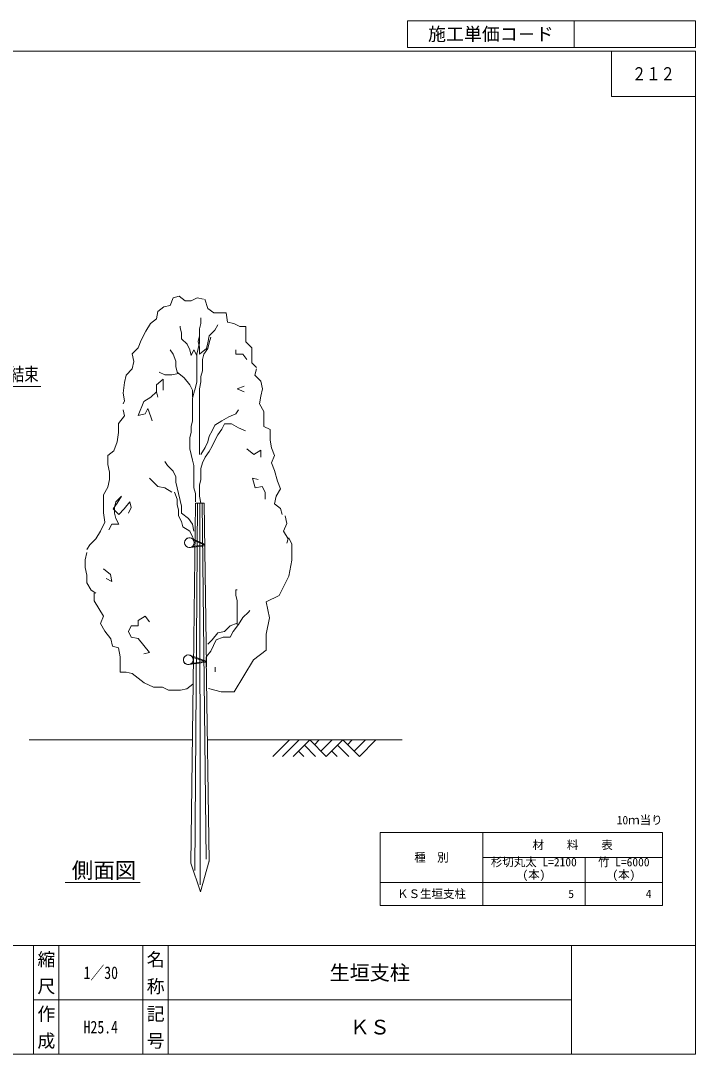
# Model space of a CAD drawing. Units: millimetres on the paper, with parts at other scales. Extents: x 11 to 3029, y 10 to 3833.
# Drawn here: x 162.7 to 284.6, y 9.8 to 196.5 of the extents above; entities that cross this region are included whole.
import ezdxf
from ezdxf.enums import TextEntityAlignment as Align

# ---------------------------------------------------------------- set-up
doc = ezdxf.new("R2010")
doc.units = ezdxf.units.MM
for name, color, linetype, lineweight in [('0_2', 7, 'Continuous', 13), ('_0-0_', 7, 'Continuous', 13), ('ハッチ', 4, 'Continuous', 13), ('寸法', 1, 'Continuous', 13), ('本体', 7, 'Continuous', 13)]:
    doc.layers.add(name, color=color, linetype=linetype, lineweight=lineweight)
doc.styles.add('@ＭＳ ゴシック', font='')
doc.styles.add('ＭＳ ゴシック', font='')
doc.styles.get('@ＭＳ ゴシック').set_extended_font_data('@MS Gothic')
doc.styles.get('ＭＳ ゴシック').set_extended_font_data('MS Gothic')

msp = doc.modelspace()

# ---------------------------------------------------------------- linework, layer by layer
at = {"layer": '0_2'}
for p, q in [((227.642, 49.839), (227.642, 36.689)), ((227.642, 49.839), (278.642, 49.839)), ((246.142, 49.839), (246.142, 36.689)), ((278.642, 49.839), (278.642, 36.689)), ((246.142, 45.339), (278.642, 45.339)), ((264.642, 45.339), (264.642, 36.689)), ((227.642, 40.839), (278.642, 40.839)), ((227.642, 36.689), (278.642, 36.689)), ((262.173, 19.614), (164.978, 19.614))]:
    msp.add_line(p, q, dxfattribs=at)
at = {"layer": '_0-0_'}
for p, q in [((232.546, 196.453), (284.557, 196.453)), ((232.546, 196.453), (232.546, 191.615)), ((262.666, 196.453), (262.666, 191.615)), ((284.557, 196.453), (284.557, 191.615)), ((232.546, 191.615), (284.557, 191.615)), ((269.422, 190.967), (269.422, 182.767)), ((284.557, 182.767), (269.422, 182.767)), ((164.978, 29.443), (164.978, 9.785)), ((169.574, 29.443), (169.574, 9.785)), ((184.722, 29.443), (184.722, 9.796)), ((189.318, 29.443), (189.318, 9.785)), ((262.173, 29.443), (262.173, 9.785))]:
    msp.add_line(p, q, dxfattribs=at)
at = {"layer": '_0-0_', "color": 6}
msp.add_line((10.744, 29.443), (284.557, 29.443), dxfattribs=at)
msp.add_lwpolyline([(284.557, 190.967), (10.744, 190.967), (10.744, 9.785), (284.557, 9.785)], close=True, dxfattribs=at)
at = {"layer": 'ハッチ'}
for p, q in [((208.242, 63.56), (211.237, 66.555)), ((209.97, 63.56), (212.964, 66.555)), ((211.889, 63.56), (214.884, 66.555)), ((213.924, 65.595), (215.959, 63.56)), ((214.884, 66.555), (217.879, 63.56)), ((215.737, 65.702), (216.59, 66.555)), ((216.92, 64.519), (218.956, 66.555)), ((217.879, 63.56), (220.873, 66.555)), ((219.914, 65.595), (221.948, 63.56)), ((220.873, 66.555), (223.868, 63.56)), ((221.726, 65.702), (222.579, 66.555)), ((222.909, 64.519), (224.945, 66.555)), ((223.868, 63.56), (226.863, 66.555)), ((212.868, 64.539), (213.847, 63.56)), ((218.858, 64.539), (219.837, 63.56))]:
    msp.add_line(p, q, dxfattribs=at)
at = {"layer": '寸法', "color": 3}
msp.add_line((170.729, 40.816), (184.261, 40.816), dxfattribs=at)
at = {"layer": '寸法'}
msp.add_lwpolyline([(111.119, 108.463), (111.477, 108.811), (133.683, 130.366), (166.308, 130.366)], dxfattribs=at)
at = {"layer": '本体'}
for p, q in [((190.207, 146.413), (189.659, 145.044)), ((191.301, 146.686), (190.207, 146.413)), ((192.396, 145.865), (191.301, 146.686)), ((193.491, 145.865), (192.396, 145.865)), ((194.586, 146.413), (193.491, 145.865)), ((195.68, 146.139), (194.586, 146.413)), ((195.954, 146.139), (196.501, 144.497)), ((187.47, 143.949), (187.196, 142.581)), ((188.565, 144.77), (187.47, 143.949)), ((189.659, 145.044), (188.565, 144.77)), ((196.501, 144.497), (197.596, 143.676)), ((187.196, 142.581), (186.101, 141.76)), ((195.244, 142.8), (195.244, 141.793)), ((197.596, 143.676), (198.691, 143.676)), ((198.691, 143.676), (199.786, 143.676)), ((199.786, 143.676), (200.059, 142.034)), ((200.059, 142.034), (201.154, 141.76)), ((185.28, 140.391), (184.459, 138.749)), ((186.101, 141.76), (185.28, 140.391)), ((191.466, 141.038), (191.466, 141.289)), ((191.718, 140.03), (191.466, 141.038)), ((191.718, 139.023), (191.718, 140.03)), ((195.244, 141.793), (194.992, 140.786)), ((194.992, 140.786), (194.992, 139.526)), ((196.755, 139.526), (197.763, 140.534)), ((197.763, 140.534), (198.266, 141.541)), ((201.154, 141.76), (202.249, 141.212)), ((202.249, 141.212), (203.344, 141.212)), ((203.344, 141.212), (203.344, 139.844)), ((184.459, 138.749), (183.912, 137.381)), ((192.726, 138.015), (191.718, 139.023)), ((194.992, 139.526), (194.74, 138.519)), ((194.74, 138.519), (194.992, 137.512)), ((194.992, 138.267), (194.74, 137.26)), ((194.992, 139.778), (194.992, 138.267)), ((196.251, 137.26), (196.503, 138.267)), ((196.503, 138.267), (196.755, 139.526)), ((196.755, 138.267), (196.503, 137.26)), ((197.007, 139.275), (196.755, 138.267)), ((203.344, 139.844), (203.344, 138.476)), ((203.344, 138.476), (204.438, 137.381)), ((183.912, 137.381), (182.817, 136.286)), ((182.817, 136.286), (183.091, 134.918)), ((190.207, 136.252), (189.704, 137.008)), ((193.229, 137.008), (192.726, 138.015)), ((193.481, 136.001), (193.229, 137.008)), ((193.985, 137.008), (193.481, 136.001)), ((194.489, 136.001), (193.985, 137.008)), ((194.74, 137.26), (194.489, 136.252)), ((194.992, 137.512), (194.992, 136.252)), ((194.992, 136.252), (196.251, 137.26)), ((196.503, 137.26), (195.748, 136.252)), ((201.54, 136.252), (201.54, 137.008)), ((204.438, 137.381), (204.438, 136.012)), ((183.091, 134.918), (182.817, 133.549)), ((190.711, 134.993), (190.207, 136.252)), ((190.711, 133.986), (190.711, 134.993)), ((194.489, 136.252), (194.489, 135.245)), ((194.489, 134.238), (194.489, 136.001)), ((194.489, 135.245), (194.489, 134.238)), ((195.748, 136.252), (195.496, 135.245)), ((195.496, 135.245), (195.496, 134.238)), ((202.799, 136.252), (201.54, 136.252)), ((203.555, 135.245), (202.799, 136.252)), ((204.438, 136.012), (204.438, 134.644)), ((204.438, 134.644), (205.259, 133.823)), ((182.817, 133.549), (181.722, 132.455)), ((188.696, 132.475), (187.689, 132.979)), ((191.215, 132.727), (189.955, 132.475)), ((190.963, 132.979), (190.711, 133.986)), ((192.222, 131.971), (190.963, 132.979)), ((194.489, 132.475), (194.489, 134.238)), ((194.489, 134.238), (194.489, 133.23)), ((194.489, 133.23), (194.489, 132.223)), ((195.496, 133.23), (195.244, 132.223)), ((195.496, 134.238), (195.496, 133.23)), ((205.259, 133.549), (204.986, 132.455)), ((181.449, 131.086), (181.175, 129.17)), ((181.722, 132.455), (181.449, 131.086)), ((188.444, 131.719), (187.185, 130.712)), ((187.185, 130.712), (187.185, 129.453)), ((188.444, 130.712), (188.444, 131.719)), ((188.444, 129.705), (188.444, 130.712)), ((189.955, 132.475), (188.696, 132.475)), ((193.229, 130.712), (192.222, 131.971)), ((193.733, 129.705), (193.229, 130.712)), ((194.489, 131.216), (194.237, 130.208)), ((194.489, 132.223), (194.489, 131.216)), ((195.244, 131.216), (194.992, 129.956)), ((195.244, 132.223), (195.244, 131.216)), ((204.986, 132.455), (206.08, 131.36)), ((206.08, 131.36), (206.354, 129.991)), ((181.175, 129.17), (181.449, 127.802)), ((187.185, 129.453), (186.178, 128.445)), ((187.437, 128.445), (187.185, 129.453)), ((187.185, 129.453), (187.437, 128.445)), ((193.733, 128.445), (193.733, 129.705)), ((193.985, 129.201), (193.733, 128.194)), ((194.237, 130.208), (193.985, 129.201)), ((194.992, 129.956), (194.992, 128.949)), ((194.992, 128.949), (194.992, 127.942)), ((201.792, 129.956), (203.051, 130.46)), ((203.051, 129.453), (201.792, 129.956)), ((206.354, 129.991), (206.08, 128.623)), ((181.449, 127.802), (181.175, 127.255)), ((184.919, 127.69), (183.911, 125.171)), ((186.178, 128.445), (184.919, 127.69)), ((193.733, 128.194), (193.733, 127.186)), ((193.733, 127.186), (193.733, 126.179)), ((194.992, 127.942), (194.992, 126.934)), ((206.08, 128.623), (205.807, 127.255)), ((205.807, 127.255), (206.628, 125.886)), ((181.175, 126.16), (181.449, 125.065)), ((183.911, 125.171), (185.17, 125.423)), ((185.17, 125.423), (185.674, 126.431)), ((185.674, 126.431), (186.178, 124.92)), ((193.733, 126.179), (193.733, 125.171)), ((193.733, 125.171), (193.733, 124.164)), ((194.992, 126.934), (194.992, 125.927)), ((194.992, 125.927), (194.992, 124.92)), ((200.281, 124.92), (201.54, 125.423)), ((201.54, 125.423), (202.044, 126.179)), ((206.628, 125.886), (206.628, 124.518)), ((181.449, 125.065), (180.354, 123.697)), ((180.354, 123.697), (180.354, 122.055)), ((186.178, 124.92), (186.43, 124.164)), ((193.733, 124.164), (193.481, 123.157)), ((194.992, 124.92), (194.992, 123.912)), ((194.992, 123.912), (194.992, 122.905)), ((197.259, 122.401), (197.763, 123.409)), ((197.763, 123.409), (199.022, 124.164)), ((199.022, 124.164), (200.281, 124.92)), ((199.525, 123.66), (199.022, 122.653)), ((200.785, 123.66), (199.525, 123.66)), ((202.044, 122.905), (200.785, 123.66)), ((206.628, 124.518), (206.628, 123.149)), ((180.354, 122.055), (180.08, 120.412)), ((193.481, 122.149), (193.229, 121.142)), ((193.481, 123.157), (193.481, 122.149)), ((194.992, 122.905), (194.992, 121.897)), ((194.992, 121.897), (194.992, 120.89)), ((196.503, 120.386), (196.755, 121.394)), ((196.755, 121.394), (197.259, 122.401)), ((198.266, 121.646), (197.763, 120.638)), ((199.022, 122.653), (198.266, 121.646)), ((203.303, 122.401), (202.044, 122.905)), ((206.628, 123.149), (207.723, 122.602)), ((207.723, 122.602), (207.723, 120.686)), ((180.08, 120.412), (179.533, 118.77)), ((193.229, 121.142), (193.229, 120.135)), ((193.229, 120.135), (193.229, 119.127)), ((194.992, 120.89), (194.992, 119.883)), ((194.992, 119.883), (194.992, 118.624)), ((196, 119.379), (196.503, 120.386)), ((197.259, 119.631), (196.755, 118.624)), ((197.763, 120.638), (197.259, 119.631)), ((207.723, 120.686), (207.996, 119.318)), ((179.533, 118.77), (178.438, 117.949)), ((178.438, 117.949), (178.438, 116.307)), ((193.229, 119.127), (193.481, 118.12)), ((193.481, 118.12), (193.733, 117.112)), ((194.992, 118.624), (194.992, 118.12)), ((195.244, 118.12), (196, 119.379)), ((196, 117.616), (195.496, 116.609)), ((196.755, 118.624), (196, 117.616)), ((204.814, 118.12), (203.555, 119.127)), ((206.073, 118.875), (204.814, 118.12)), ((206.073, 117.616), (206.073, 118.875)), ((207.996, 119.318), (208.544, 117.949)), ((208.544, 117.949), (207.996, 116.581)), ((178.438, 116.307), (178.712, 114.939)), ((189.2, 116.105), (188.696, 116.861)), ((190.207, 115.098), (189.2, 116.105)), ((193.733, 117.112), (193.985, 116.105)), ((193.985, 116.105), (193.985, 115.098)), ((195.496, 116.609), (195.244, 115.601)), ((207.996, 116.581), (208.544, 115.212)), ((178.712, 114.939), (178.712, 113.57)), ((190.711, 114.09), (190.207, 115.098)), ((190.711, 113.083), (190.711, 114.09)), ((193.985, 115.098), (193.985, 114.09)), ((193.985, 114.09), (193.985, 113.083)), ((195.244, 115.601), (195.244, 114.594)), ((195.244, 114.594), (195.244, 113.587)), ((208.544, 115.212), (209.091, 113.297)), ((178.438, 112.202), (177.617, 110.833)), ((178.712, 113.57), (178.438, 112.202)), ((186.43, 113.335), (185.926, 113.839)), ((187.437, 112.327), (186.43, 113.335)), ((188.696, 112.076), (187.437, 112.327)), ((189.955, 111.32), (188.696, 112.076)), ((190.963, 112.076), (190.711, 113.083)), ((191.215, 111.068), (190.963, 112.076)), ((193.985, 113.083), (193.985, 112.076)), ((193.985, 112.076), (194.237, 111.068)), ((195.244, 113.587), (194.992, 112.579)), ((194.992, 112.579), (194.992, 111.572)), ((204.562, 113.839), (205.57, 113.587)), ((205.066, 112.076), (204.562, 113.839)), ((206.325, 112.327), (205.066, 112.076)), ((206.829, 111.32), (206.325, 112.327)), ((209.091, 113.297), (209.638, 111.928)), ((177.617, 110.833), (177.617, 108.918)), ((180.889, 110.565), (179.882, 109.557)), ((180.134, 109.305), (180.889, 110.565)), ((190.459, 111.32), (190.963, 110.061)), ((191.466, 109.809), (191.215, 111.068)), ((194.237, 111.068), (194.237, 110.061)), ((194.992, 111.572), (194.992, 110.565)), ((194.992, 110.565), (195.244, 109.305)), ((206.829, 110.061), (206.829, 111.32)), ((208.817, 110.56), (208.544, 109.191)), ((209.638, 111.928), (208.817, 110.56)), ((177.617, 108.918), (177.617, 107.549)), ((179.378, 108.298), (180.134, 109.305)), ((180.385, 107.291), (179.378, 108.298)), ((179.882, 109.557), (179.63, 108.55)), ((179.63, 108.55), (179.63, 107.542)), ((181.393, 108.298), (180.385, 107.291)), ((182.4, 109.557), (181.393, 108.298)), ((182.148, 107.542), (182.652, 108.55)), ((182.652, 108.55), (182.4, 109.557)), ((190.963, 110.061), (190.963, 109.054)), ((190.963, 109.054), (191.215, 108.046)), ((191.718, 108.802), (191.466, 109.809)), ((191.718, 107.542), (191.718, 108.802)), ((193.897, 79.724), (194.283, 109.317)), ((194.237, 110.061), (194.237, 109.557)), ((194.283, 109.309), (195.799, 109.309)), ((196.225, 79.766), (195.799, 109.317)), ((195.799, 109.304), (195.799, 109.309)), ((208.544, 109.191), (209.638, 108.37)), ((209.638, 108.37), (209.912, 107.276)), ((177.617, 107.549), (177.891, 105.907)), ((179.63, 107.542), (179.882, 106.535)), ((179.882, 106.535), (180.385, 105.528)), ((191.215, 108.046), (191.215, 107.039)), ((191.215, 107.039), (191.718, 106.031)), ((192.978, 106.535), (191.718, 107.542)), ((193.733, 105.528), (192.978, 106.535)), ((210.459, 107.002), (210.733, 105.633)), ((177.891, 105.907), (177.07, 104.265)), ((179.126, 105.528), (178.622, 104.52)), ((180.385, 105.528), (179.126, 105.528)), ((191.718, 106.031), (191.97, 105.024)), ((191.97, 105.024), (193.229, 104.269)), ((193.985, 104.269), (193.733, 105.528)), ((210.733, 105.633), (210.186, 104.265)), ((176.249, 102.897), (175.154, 101.802)), ((177.07, 104.265), (176.249, 102.897)), ((193.229, 104.269), (193.733, 103.261)), ((193.606, 102.946), (195.906, 101.911)), ((193.733, 103.261), (193.985, 102.757)), ((210.186, 104.265), (211.007, 102.897)), ((211.007, 102.897), (210.733, 102.076)), ((211.672, 101.922), (211.092, 103.082)), ((175.154, 101.802), (174.607, 100.981)), ((193.354, 101.31), (195.909, 101.644)), ((193.721, 101.509), (195.89, 101.792)), ((193.919, 102.641), (195.844, 101.774)), ((211.672, 99.023), (211.672, 101.922)), ((174.607, 100.433), (174.333, 99.065)), ((174.333, 99.065), (174.333, 97.697)), ((211.092, 96.124), (211.672, 99.023)), ((174.333, 97.697), (174.607, 96.328)), ((177.615, 97.469), (178.874, 96.461)), ((174.607, 96.328), (174.607, 94.96)), ((179.126, 95.202), (178.119, 95.706)), ((178.874, 96.461), (179.126, 95.202)), ((209.352, 92.646), (211.092, 96.124)), ((174.607, 94.96), (175.428, 93.591)), ((175.428, 93.591), (176.249, 93.044)), ((201.54, 93.691), (201.792, 93.691)), ((201.54, 92.684), (201.54, 93.691)), ((175.975, 93.044), (175.975, 91.675)), ((175.975, 91.675), (176.796, 90.307)), ((201.792, 91.676), (201.54, 92.684)), ((201.792, 89.662), (201.792, 91.676)), ((207.033, 91.486), (209.352, 92.646)), ((207.613, 88.587), (207.033, 91.486)), ((176.796, 90.307), (177.617, 88.939)), ((201.792, 88.654), (201.792, 89.662)), ((202.799, 88.654), (203.807, 89.662)), ((203.807, 89.662), (204.059, 89.914)), ((177.617, 88.939), (177.07, 87.57)), ((185.17, 88.906), (183.911, 88.151)), ((183.911, 88.151), (183.911, 87.143)), ((185.926, 87.899), (185.17, 88.906)), ((201.792, 87.395), (201.792, 88.654)), ((202.044, 87.395), (202.799, 88.654)), ((207.033, 85.688), (207.613, 88.587)), ((177.07, 87.57), (177.891, 86.202)), ((177.891, 86.202), (178.986, 84.833)), ((182.652, 87.143), (182.148, 86.136)), ((182.148, 86.136), (182.652, 85.128)), ((183.911, 87.143), (182.652, 87.143)), ((198.266, 85.884), (197.259, 84.625)), ((199.525, 86.136), (198.266, 85.884)), ((200.533, 87.143), (199.525, 86.136)), ((201.792, 87.647), (200.533, 87.143)), ((200.533, 85.128), (201.036, 86.136)), ((201.036, 86.136), (202.044, 87.395)), ((178.986, 84.833), (179.259, 83.465)), ((182.652, 85.128), (183.911, 84.877)), ((183.911, 84.877), (184.919, 83.617)), ((197.259, 84.625), (196.503, 83.869)), ((197.511, 83.617), (198.014, 84.625)), ((198.014, 84.625), (199.274, 85.128)), ((199.274, 85.128), (200.533, 85.128)), ((207.033, 82.789), (207.033, 85.688)), ((179.259, 83.465), (180.354, 83.191)), ((180.354, 83.191), (180.628, 81.549)), ((184.919, 83.617), (185.926, 82.358)), ((185.926, 82.358), (184.919, 82.106)), ((196.251, 81.603), (197.007, 82.61)), ((197.007, 82.61), (197.511, 83.617)), ((204.714, 81.05), (207.033, 82.789)), ((180.628, 81.549), (180.628, 80.181)), ((193.14, 80.154), (196.212, 80.632)), ((193.391, 81.79), (196.21, 80.787)), ((193.434, 44.255), (193.923, 81.701)), ((193.52, 80.365), (196.189, 80.781)), ((193.675, 81.53), (196.16, 80.646)), ((196.731, 44.595), (196.199, 81.577)), ((202.975, 78.151), (204.714, 81.05)), ((180.628, 80.181), (180.628, 78.812)), ((180.628, 78.812), (181.722, 78.812)), ((181.722, 78.812), (182.817, 78.539)), ((182.817, 78.539), (183.912, 77.718)), ((197.821, 79.676), (197.821, 78.875)), ((183.912, 77.718), (185.007, 76.896)), ((185.007, 76.896), (186.649, 76.075)), ((192.67, 75.802), (193.765, 76.623)), ((201.235, 75.252), (202.975, 78.151)), ((186.649, 76.075), (188.291, 76.075)), ((188.291, 76.075), (189.386, 75.528)), ((189.386, 75.528), (191.575, 75.528)), ((191.575, 75.528), (192.67, 75.802)), ((196.597, 75.832), (198.916, 75.252)), ((198.916, 75.252), (201.235, 75.252)), ((164.223, 66.555), (193.725, 66.555)), ((196.415, 66.555), (231.611, 66.555)), ((193.409, 44.331), (195.143, 39.129)), ((196.746, 44.706), (195.143, 39.129))]:
    msp.add_line(p, q, dxfattribs=at)
at = {"layer": '本体', "color": 4}
for p, q in [((194.148, 42.984), (194.62, 109.309)), ((195.106, 40.415), (195.061, 109.31)), ((196.164, 45), (195.484, 109.309))]:
    msp.add_line(p, q, dxfattribs=at)
at = {"layer": '本体'}
for centre in [(193.165, 102.19), (192.95, 81.034)]:
    msp.add_circle(centre, 0.878, dxfattribs=at)
for centre in [(193.165, 102.19), (192.95, 81.034)]:
    msp.add_arc(centre, 0.878, 61.49998, 281.55778, dxfattribs=at)

# ---------------------------------------------------------------- texts
at = {"layer": '_0-0_', "style": 'ＭＳ ゴシック'}
for s, height, p in [('施工単価コ－ド', 2.374, (247.606, 194.034)), ('材\u3000\u3000料\u3000\u3000表', 1.519, (262.392, 47.589)), ('種\u3000別', 1.519, (236.892, 45.339)), ('ＫＳ生垣支柱', 1.519, (236.892, 38.764)), ('生垣支柱', 2.658, (225.745, 24.529)), ('ＫＳ', 2.658, (225.745, 14.7))]:
    msp.add_text(s, height=height, dxfattribs=at).set_placement(p, align=Align.MIDDLE_CENTER)
at = {"layer": '_0-0_', "style": 'ＭＳ ゴシック', "width": 0.8}
for s, height, p in [('２１２', 2.374, (276.989, 186.867)), ('1／30', 2.279, (177.148, 24.529)), ('H25.4', 2.279, (177.148, 14.7))]:
    msp.add_text(s, height=height, dxfattribs=at).set_placement(p, align=Align.MIDDLE_CENTER)
at = {"layer": '_0-0_', "color": 3, "style": 'ＭＳ ゴシック', "width": 0.8}
msp.add_text('胴縁釘止めのうえ鉄線結束', height=2.374, dxfattribs=at).set_placement((134.821, 130.699), align=Align.BOTTOM_LEFT)
at = {"layer": '_0-0_', "style": 'ＭＳ ゴシック'}
for s, p in [('10ｍ当り', (278.642, 52.089)), ('5', (262.642, 38.764)), ('4', (276.642, 38.764))]:
    msp.add_text(s, height=1.519, dxfattribs=at).set_placement(p, align=Align.MIDDLE_RIGHT)
for s, p in [('杉切丸太 L=2100', (247.622, 45.256)), ('竹 L=6000', (266.98, 45.256)), ('(本)', (253.32, 42.994)), ('(本)', (269.57, 42.994))]:
    msp.add_text(s, height=1.519, dxfattribs=at).set_placement(p, align=Align.TOP_LEFT)
at = {"layer": '_0-0_', "style": '@ＭＳ ゴシック'}
for s, p in [(' 縮 尺 ', (167.276, 24.529)), ('名 称', (187.02, 24.529)), ('作 成', (167.276, 14.7)), ('記 号', (187.02, 14.7))]:
    msp.add_text(s, height=2.374, rotation=270, dxfattribs=at).set_placement(p, align=Align.MIDDLE_CENTER)
at = {"layer": '寸法', "color": 3, "style": 'ＭＳ ゴシック'}
msp.add_text('側面図', height=2.848, dxfattribs=at).set_placement((171.906, 40.74), align=Align.BOTTOM_LEFT)

doc.saveas('drawing.dxf')
